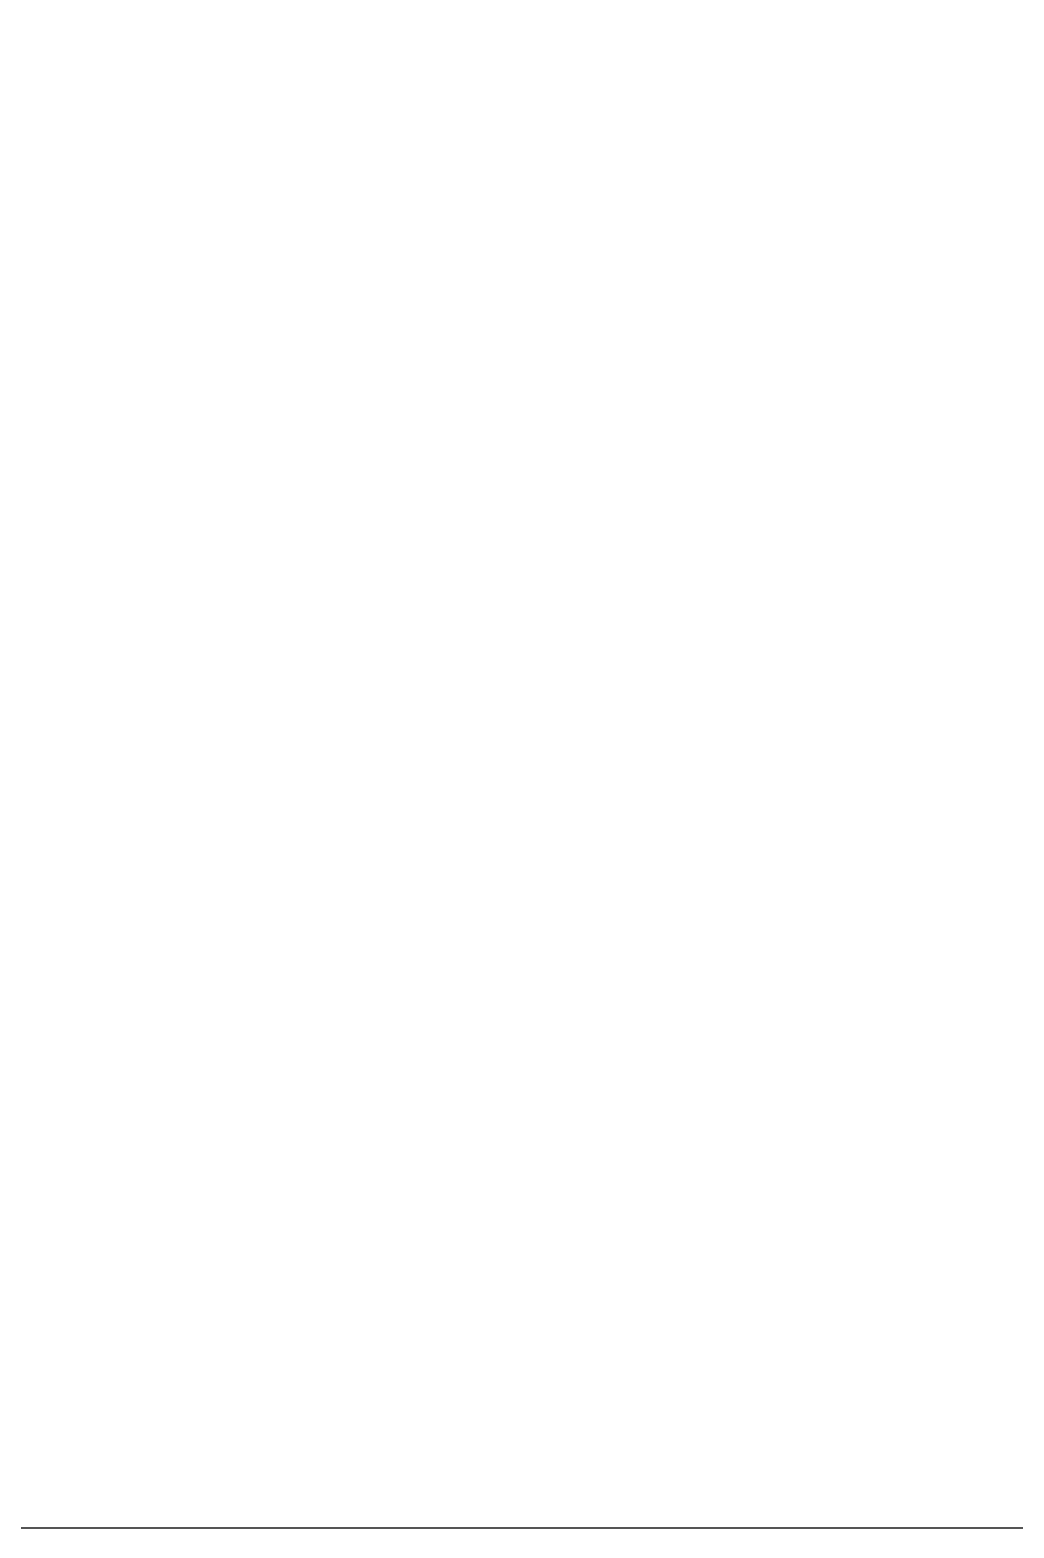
# Model space of a CAD drawing. Header units: millimetres. Extents: x -211392 to -195751, y -51803 to -27784.
# Drawn here: x -211342.43 to -211337.63, y -38335.63 to -38328.32 of the extents above; entities that cross this region are included whole.
import ezdxf
from ezdxf.enums import TextEntityAlignment as Align

# ---------------------------------------------------------------- set-up
doc = ezdxf.new("R2010")
doc.units = ezdxf.units.MM
doc.layers.add('Техника. Кран LTM 1090-4.2', color=250, linetype='Continuous')
doc.styles.add('arial', font='arial.ttf')

# ---------------------------------------------------------------- blocks, each defined once
blk = doc.blocks.new('LTM 1090-4.2-20230204.11041100')
at = {"color": 0, "linetype": 'ByBlock', "lineweight": -2, "transparency": 16777216}
blk.add_lwpolyline([(-8022.838, 1092.0372), (-8022.838, 1083.6505), (-8061.4631, 1083.6505), (-8061.4631, 1094.0272)], dxfattribs=at)
blk = doc.blocks.new('*U70')
at = {"color": 0, "linetype": 'ByBlock', "lineweight": -2, "transparency": 16777216}
blk.add_blockref('LTM 1090-4.2-20230204.11041100', (0, 0), dxfattribs=at)
at = {"layer": 'Defpoints', "color": 250, "linetype": 'ByBlock', "lineweight": -2, "transparency": 16777216, "style": 'arial', "width": 0.8}
blk.add_attdef('МАРКА', text='', height=250, rotation=41.62705, dxfattribs=at).set_placement((4464.826, 9098.4465), align=Align.MIDDLE_CENTER)

msp = doc.modelspace()

# ---------------------------------------------------------------- block references
at = {"layer": 'Техника. Кран LTM 1090-4.2', "transparency": 16777216}
msp.add_blockref('*U70', (-203310.9573, -39419.2802), dxfattribs=at)

doc.saveas('drawing.dxf')
